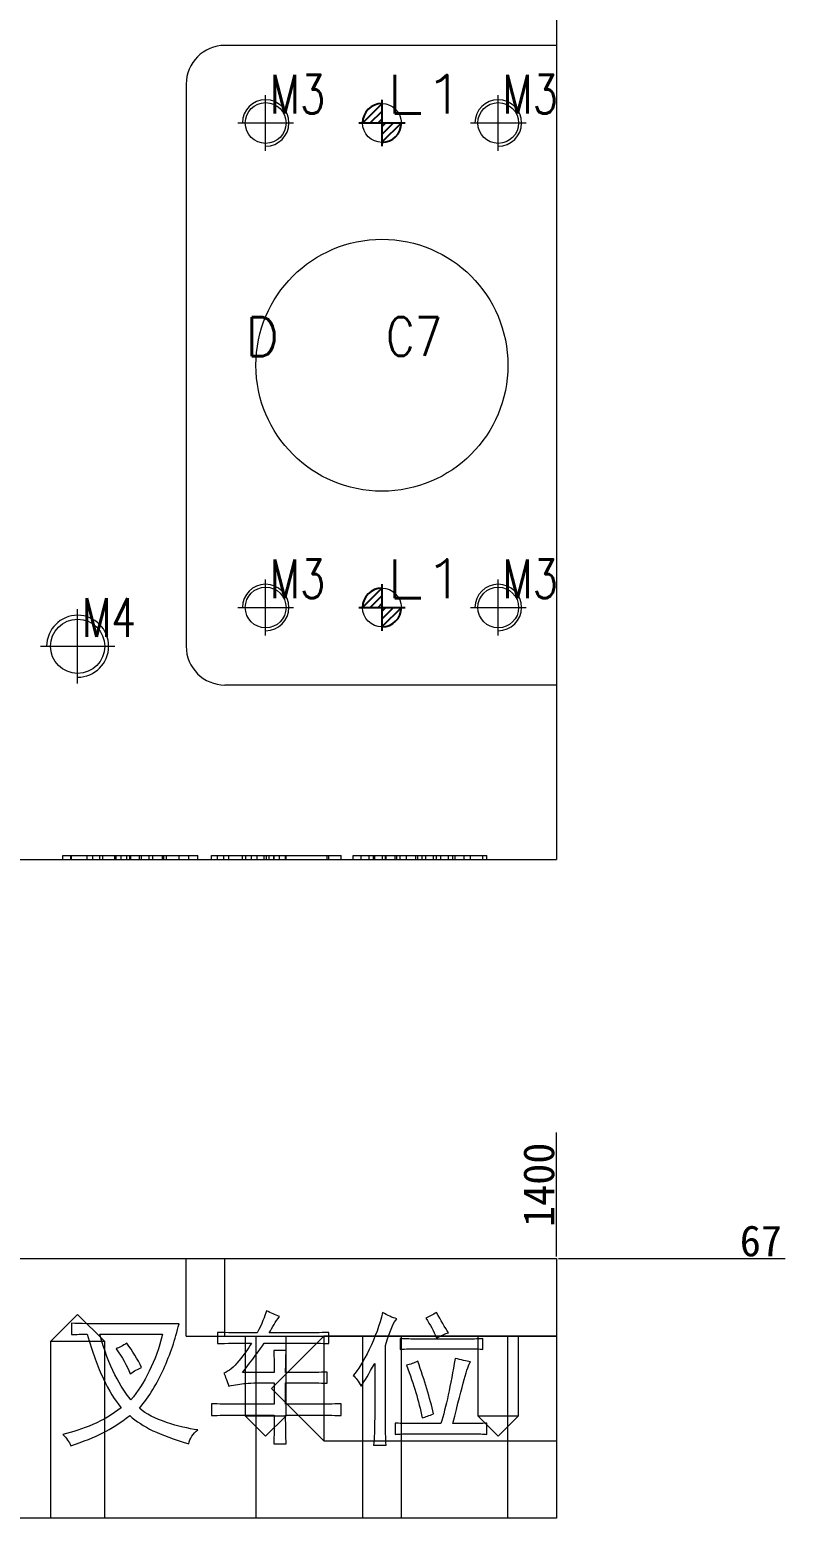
# Model space of a CAD drawing. Header units: millimetres. Extents: x 10479 to 12900, y 31305 to 32703.
# Drawn here: x 11790.3 to 11985.2, y 31336 to 31720 of the extents above; entities that cross this region are included whole.
import ezdxf

# ---------------------------------------------------------------- set-up
doc = ezdxf.new("R2010")
doc.units = ezdxf.units.MM
doc.linetypes.add('CENTER', pattern=[0])
doc.linetypes.add('DASHED', pattern=[0])
for name, color, linetype in [('dim', 4, 'Continuous'), ('LP', 7, 'Continuous'), ('LP_O', 40, 'Continuous')]:
    doc.layers.add(name, color=color, linetype=linetype)
doc.styles.add('_PUG_ERP', font='txt')
doc.styles.add('chinesef_fs', font='txt.shx', dxfattribs={"bigfont": 'gbcbig.shx'})
doc.dimstyles.new('_PUG_ERP', dxfattribs={"dimtxt": 8, "dimasz": 1.5, "dimexe": 0.5, "dimexo": 0.5, "dimgap": 0.5, "dimtad": 1, "dimtxsty": '_PUG_ERP', "dimblk": 'CLOSEDBLANK', "dimcen": 0, "dimclrd": 4, "dimclre": 4, "dimclrt": 3, "dimazin": 3, "dimtfac": 1, "dimtmove": 0, "dimatfit": 3, "dimldrblk": 'CLOSEDBLANK', "dimlwd": 9, "dimlwe": 9})

# ---------------------------------------------------------------- blocks, each defined once
blk = doc.blocks.new('*D735')
at = {"layer": 'Defpoints', "color": 0}
for p in [(11926.17, 32556), (11941.17, 32556), (10526.17, 31506)]:
    blk.add_point(p, dxfattribs=at)
at = {"layer": 'dim', "color": 4, "lineweight": 9}
blk.add_line((11926.67, 32556), (11968.72, 32556), dxfattribs=at)
at = {"layer": 'dim', "color": 3, "lineweight": 13, "insert": (11955.19, 32560.5), "char_height": 8, "attachment_point": 5, "style": '_PUG_ERP'}
blk.add_mtext('1050', dxfattribs=at)
blk = doc.blocks.new('_ClosedBlank')
blk = doc.blocks.new('*D738')
at = {"layer": 'Defpoints', "color": 0}
for p in [(11926.17, 32571), (11926.17, 32556), (10526.17, 31506)]:
    blk.add_point(p, dxfattribs=at)
at = {"layer": 'dim', "color": 4, "lineweight": 9}
blk.add_line((11926.17, 32556.5), (11926.17, 32598.55), dxfattribs=at)
at = {"layer": 'dim', "color": 3, "lineweight": 13, "insert": (11921.67, 32585.02), "char_height": 8, "attachment_point": 5, "rotation": 90, "style": '_PUG_ERP'}
blk.add_mtext('1400', dxfattribs=at)
blk = doc.blocks.new('*D739')
at = {"layer": 'Defpoints', "color": 0}
for p in [(11926.17, 31403.05), (11972.12, 31403.05), (10526.17, 31336.05)]:
    blk.add_point(p, dxfattribs=at)
at = {"layer": 'dim', "color": 4, "lineweight": 9}
blk.add_line((11926.67, 31403.05), (11985.19, 31403.05), dxfattribs=at)
at = {"layer": 'dim', "color": 3, "lineweight": 13, "insert": (11978.91, 31407.55), "char_height": 8, "attachment_point": 5, "style": '_PUG_ERP'}
blk.add_mtext('67', dxfattribs=at)
blk = doc.blocks.new('*D742')
at = {"layer": 'Defpoints', "color": 0}
for p in [(11926.17, 31408.05), (11926.17, 31403.05), (10526.17, 31336.05)]:
    blk.add_point(p, dxfattribs=at)
at = {"layer": 'dim', "color": 4, "lineweight": 9}
blk.add_line((11926.17, 31403.55), (11926.17, 31435.59), dxfattribs=at)
at = {"layer": 'dim', "color": 3, "lineweight": 13, "insert": (11921.67, 31422.07), "char_height": 8, "attachment_point": 5, "rotation": 90, "style": '_PUG_ERP'}
blk.add_mtext('1400', dxfattribs=at)
blk = doc.blocks.new('pg_hx_L0')
at = {"color": 230}
for p, q in [((-0.5, -0.003), (0, 0.497)), ((0, 0.6), (0, -0.6)), ((-0.6, 0), (0.6, 0)), ((-0.3, 0), (0, 0.3)), ((-0.1, 0), (0, 0.1)), ((0.5, 0.003), (0, -0.497)), ((0.1, 0), (0, -0.1)), ((0.3, 0), (0, -0.3))]:
    blk.add_line(p, q, dxfattribs=at)
for start, end in [(90, 180), (270, 0)]:
    blk.add_arc((0, 0), 0.5, start, end, dxfattribs=at)
blk = doc.blocks.new('pg_hx_LLL0')
blk.add_blockref('pg_hx_L0', (0, 0))

msp = doc.modelspace()

# ---------------------------------------------------------------- linework, layer by layer
at = {"layer": 'LP', "color": 135, "linetype": 'Continuous', "lineweight": 18}
for p, q in [((11926.169, 32346), (11926.169, 31716)), ((11926.169, 31716), (11926.169, 31551)), ((11926.169, 31551), (11926.169, 31506)), ((10526.169, 31506), (11926.169, 31506)), ((10526.169, 31403.047), (11926.169, 31403.047)), ((11926.169, 31403.047), (11926.169, 31336.047)), ((11926.169, 31336.047), (10526.169, 31336.047))]:
    msp.add_line(p, q, dxfattribs=at)
at = {"layer": 'LP', "color": 31, "linetype": 'Continuous', "lineweight": 18}
for p, q in [((11926.169, 31716), (11840.669, 31716)), ((11830.669, 31706), (11830.669, 31561)), ((11926.169, 31551), (11840.669, 31551))]:
    msp.add_line(p, q, dxfattribs=at)
at = {"layer": 'LP', "color": 31, "linetype": 'DASHED', "lineweight": 13, "ltscale": 1.505081}
for p, q in [((11798.852, 31506), (11798.852, 31507)), ((11800.895, 31506), (11800.895, 31507)), ((11801.046, 31506), (11801.046, 31507)), ((11805.138, 31506), (11805.138, 31507)), ((11806.599, 31506), (11806.599, 31507)), ((11808.353, 31506), (11808.353, 31507)), ((11809.162, 31506), (11809.162, 31507)), ((11812.302, 31506), (11812.302, 31507)), ((11812.597, 31506), (11812.597, 31507)), ((11813.913, 31506), (11813.913, 31507)), ((11815.373, 31506), (11815.373, 31507)), ((11816.106, 31506), (11816.106, 31507)), ((11816.25, 31506), (11816.25, 31507)), ((11816.401, 31506), (11816.401, 31507)), ((11818.588, 31506), (11818.588, 31507)), ((11819.177, 31506), (11819.177, 31507)), ((11821.152, 31506), (11821.152, 31507)), ((11822.098, 31506), (11822.098, 31507)), ((11824.586, 31506), (11824.586, 31507)), ((11824.881, 31506), (11824.881, 31507)), ((11825.607, 31506), (11825.607, 31507)), ((11828.829, 31506), (11828.829, 31507)), ((11831.311, 31506), (11831.311, 31507)), ((11833.655, 31506), (11833.655, 31507)), ((11837.172, 31506), (11837.172, 31507)), ((11838.776, 31506), (11838.776, 31507)), ((11840.387, 31506), (11840.387, 31507)), ((11841.703, 31506), (11841.703, 31507)), ((11845.212, 31506), (11845.212, 31507)), ((11846.09, 31506), (11846.09, 31507)), ((11847.55, 31506), (11847.55, 31507)), ((11849.017, 31506), (11849.017, 31507)), ((11850.772, 31506), (11850.772, 31507)), ((11851.354, 31506), (11851.354, 31507)), ((11852.088, 31506), (11852.088, 31507)), ((11853.253, 31506), (11853.253, 31507)), ((11853.404, 31506), (11853.404, 31507)), ((11854.72, 31506), (11854.72, 31507)), ((11856.324, 31506), (11856.324, 31507)), ((11856.468, 31506), (11856.468, 31507)), ((11866.997, 31506), (11866.997, 31507)), ((11867.436, 31506), (11867.436, 31507)), ((11870.658, 31506), (11870.658, 31507)), ((11873.736, 31506), (11873.736, 31507)), ((11875.779, 31506), (11875.779, 31507)), ((11877.904, 31506), (11877.904, 31507)), ((11879, 31506), (11879, 31507)), ((11879.288, 31506), (11879.288, 31507)), ((11881.338, 31506), (11881.338, 31507)), ((11882.072, 31506), (11882.072, 31507)), ((11882.215, 31506), (11882.215, 31507)), ((11884.553, 31506), (11884.553, 31507)), ((11884.992, 31506), (11884.992, 31507)), ((11885.869, 31506), (11885.869, 31507)), ((11887.48, 31506), (11887.48, 31507)), ((11889.893, 31506), (11889.893, 31507)), ((11890.407, 31506), (11890.407, 31507)), ((11891.572, 31506), (11891.572, 31507)), ((11892.45, 31506), (11892.45, 31507)), ((11894.5, 31506), (11894.5, 31507)), ((11895.226, 31506), (11895.226, 31507)), ((11896.398, 31506), (11896.398, 31507)), ((11898.297, 31506), (11898.297, 31507)), ((11899.469, 31506), (11899.469, 31507)), ((11900.052, 31506), (11900.052, 31507)), ((11902.396, 31506), (11902.396, 31507)), ((11904, 31506), (11904, 31507)), ((11907.222, 31506), (11907.222, 31507)), ((11908.244, 31506), (11908.244, 31507)), ((11830.669, 31383.047), (11830.669, 31403.047))]:
    msp.add_line(p, q, dxfattribs=at)
at = {"layer": 'LP', "color": 155, "linetype": 'DASHED', "lineweight": 13, "ltscale": 1.505081}
msp.add_line((11840.669, 31383.047), (11840.669, 31403.047), dxfattribs=at)
at = {"layer": 'LP', "color": 5, "linetype": 'DASHED', "lineweight": 13, "ltscale": 1.505081}
for p, q in [((11802.669, 31388.63), (11795.666, 31381.627)), ((11809.672, 31381.627), (11802.669, 31388.63)), ((11795.666, 31381.627), (11795.666, 31336.047)), ((11809.672, 31381.627), (11795.666, 31381.627)), ((11809.672, 31336.047), (11809.672, 31381.627)), ((11845.916, 31383.047), (11845.916, 31362.467)), ((11866.169, 31383.05), (11852.666, 31369.547)), ((11856.422, 31362.467), (11856.422, 31383.047)), ((11926.169, 31383.05), (11866.169, 31383.05)), ((11866.169, 31383.05), (11866.169, 31356.044)), ((11905.916, 31383.047), (11905.916, 31362.467)), ((11916.422, 31362.467), (11916.422, 31383.047)), ((11852.666, 31369.547), (11866.169, 31356.044)), ((11845.916, 31362.467), (11851.169, 31357.214)), ((11845.916, 31362.467), (11856.422, 31362.467)), ((11851.169, 31357.214), (11856.422, 31362.467)), ((11905.916, 31362.467), (11911.169, 31357.214)), ((11905.916, 31362.467), (11916.422, 31362.467)), ((11911.169, 31357.214), (11916.422, 31362.467)), ((11866.169, 31356.044), (11926.169, 31356.044))]:
    msp.add_line(p, q, dxfattribs=at)
at = {"layer": 'LP', "color": 2, "linetype": 'DASHED', "lineweight": 13, "ltscale": 1.505081}
for p, q in [((11830.669, 31383.047), (11840.669, 31383.047)), ((11840.669, 31383.047), (11926.169, 31383.047))]:
    msp.add_line(p, q, dxfattribs=at)
at = {"layer": 'LP', "color": 135, "linetype": 'DASHED', "lineweight": 13, "ltscale": 1.505081}
for p, q in [((11848.669, 31383.047), (11848.669, 31336.047)), ((11913.669, 31336.047), (11913.669, 31383.047))]:
    msp.add_line(p, q, dxfattribs=at)
at = {"layer": 'LP', "color": 42, "linetype": 'Continuous', "lineweight": 18}
for centre, radius in [((11851.169, 31696), 5.253), ((11911.169, 31696), 5.253), ((11881.169, 31633.5), 32.5), ((11851.169, 31571), 5.253), ((11911.169, 31571), 5.253)]:
    msp.add_circle(centre, radius, dxfattribs=at)
at = {"layer": 'LP', "color": 30, "linetype": 'DASHED', "lineweight": 13, "ltscale": 1.505081}
msp.add_circle((11802.669, 31561), 7.003, dxfattribs=at)
at = {"layer": 'LP', "color": 31, "linetype": 'Continuous', "lineweight": 18}
for centre, start, end in [((11840.669, 31706), 90, 180), ((11840.669, 31561), 180, 270)]:
    msp.add_arc(centre, 10, start, end, dxfattribs=at)
at = {"layer": 'LP', "color": 42, "linetype": 'Continuous', "lineweight": 13}
for centre in [(11851.169, 31696), (11911.169, 31696), (11851.169, 31571), (11911.169, 31571)]:
    msp.add_arc(centre, 6, 270, 180, dxfattribs=at)
at = {"layer": 'LP', "color": 30, "linetype": 'DASHED', "lineweight": 13, "ltscale": 1.505081}
msp.add_arc((11802.669, 31561), 8, 270, 180, dxfattribs=at)
at = {"layer": 'LP', "color": 31, "linetype": 'DASHED', "lineweight": 13, "ltscale": 1.505081}
for points in [[(11798.852, 31507), (11799.579, 31507), (11800.31, 31507), (11801.046, 31507)], [(11828.829, 31507), (11830.532, 31507), (11832.14, 31507), (11833.655, 31507)], [(11837.172, 31507), (11837.699, 31507), (11838.233, 31507), (11838.775, 31507)], [(11838.776, 31507), (11840.825, 31507), (11844.239, 31507), (11849.017, 31507)], [(11849.017, 31507), (11850.182, 31507), (11850.964, 31507), (11851.354, 31507)], [(11850.992, 31507), (11850.988, 31507), (11850.984, 31507), (11850.98, 31507)], [(11851.354, 31507), (11852.527, 31507), (11853.644, 31507), (11854.72, 31507)], [(11867.436, 31507), (11868.462, 31507), (11869.536, 31507), (11870.658, 31507)], [(11873.736, 31507), (11875.004, 31507), (11876.389, 31507), (11877.904, 31507)], [(11877.904, 31507), (11879.412, 31507), (11880.557, 31507), (11881.338, 31507)], [(11881.338, 31507), (11882.606, 31507), (11883.826, 31507), (11884.992, 31507)], [(11884.992, 31507), (11885.246, 31507), (11885.539, 31507), (11885.869, 31507)], [(11892.45, 31507), (11893.423, 31507), (11894.349, 31507), (11895.226, 31507)], [(11895.226, 31507), (11896.398, 31507), (11897.42, 31507), (11898.297, 31507)], [(11903.506, 31507), (11903.542, 31507), (11903.578, 31507), (11903.614, 31507)], [(11907.174, 31507), (11907.621, 31507), (11907.978, 31507), (11908.244, 31507)]]:
    msp.add_open_spline(points, degree=3, dxfattribs=at)
for points, knots in [([(11801.046, 31507), (11803.48, 31507), (11806.311, 31507), (11815.96, 31507), (11822.395, 31507), (11828.829, 31507)], [0, 0, 0, 0, 0.3331755, 0.3331755, 1, 1, 1, 1]), ([(11854.721, 31507), (11857.156, 31507), (11859.592, 31507), (11863.2, 31507), (11865.003, 31507), (11867.436, 31507)], [0, 0, 0, 0, 0.6751021, 0.6751021, 1, 1, 1, 1]), ([(11885.869, 31507), (11887.432, 31507), (11888.844, 31507), (11890.891, 31507), (11891.671, 31507), (11892.45, 31507)], [0, 0, 0, 0, 0.6194334, 0.6194334, 1, 1, 1, 1]), ([(11898.297, 31507), (11899.956, 31507), (11901.615, 31507), (11905.029, 31507), (11906.345, 31507), (11907.222, 31507)], [0, 0, 0, 0, 0.4859471, 0.4859471, 1, 1, 1, 1])]:
    msp.add_open_spline(points, degree=3, knots=knots, dxfattribs=at)
at = {"layer": 'LP', "color": 31, "linetype": 'Continuous', "lineweight": 18}
for points in [[(11851.354, 31389.563), (11850.964, 31388.103), (11850.182, 31386.197), (11849.017, 31383.859)], [(11854.72, 31388.103), (11853.644, 31388.493), (11852.527, 31388.98), (11851.354, 31389.563)], [(11881.338, 31389.124), (11880.557, 31385.909), (11879.412, 31382.735), (11877.904, 31379.616)], [(11884.992, 31387.513), (11883.826, 31387.808), (11882.606, 31388.343), (11881.338, 31389.124)], [(11895.226, 31389.124), (11894.349, 31388.541), (11893.423, 31388.055), (11892.45, 31387.664)], [(11898.297, 31383.859), (11897.42, 31385.32), (11896.398, 31387.074), (11895.226, 31389.124)], [(11801.046, 31386.348), (11801.046, 31385.372), (11801.046, 31384.396), (11801.046, 31383.421)], [(11824.881, 31374.571), (11826.54, 31378.328), (11827.856, 31382.201), (11828.829, 31386.197)], [(11852.088, 31383.859), (11852.863, 31385.32), (11853.74, 31386.739), (11854.72, 31388.103)], [(11882.072, 31380.644), (11883.333, 31384.545), (11884.313, 31386.835), (11884.992, 31387.513)], [(11892.45, 31387.664), (11893.622, 31386.005), (11894.548, 31384.298), (11895.226, 31382.543)], [(11801.046, 31383.421), (11802.41, 31383.469), (11803.774, 31383.517), (11805.138, 31383.565)], [(11812.302, 31373.035), (11810.842, 31375.867), (11809.526, 31379.376), (11808.353, 31383.565)], [(11808.353, 31383.565), (11813.764, 31383.565), (11819.175, 31383.565), (11824.586, 31383.565)], [(11815.373, 31381.227), (11814.303, 31380.542), (11813.378, 31380.055), (11812.597, 31379.767)], [(11819.177, 31374.941), (11818.101, 31377.087), (11816.84, 31379.178), (11815.373, 31381.227)], [(11824.586, 31383.565), (11823.708, 31380.055), (11822.564, 31376.867), (11821.152, 31373.988)], [(11838.776, 31384.003), (11838.776, 31383.03), (11838.776, 31382.057), (11838.776, 31381.083)], [(11849.017, 31383.859), (11844.239, 31383.859), (11840.825, 31383.907), (11838.776, 31384.003)], [(11838.776, 31381.083), (11841.017, 31381.179), (11843.944, 31381.227), (11847.55, 31381.227)], [(11845.212, 31373.625), (11847.845, 31377.032), (11849.696, 31379.568), (11850.772, 31381.227)], [(11867.436, 31381.083), (11867.436, 31382.057), (11867.436, 31383.03), (11867.436, 31384.003)], [(11885.869, 31382.399), (11885.869, 31381.472), (11885.869, 31380.544), (11885.869, 31379.616)], [(11895.226, 31382.543), (11896.494, 31383.229), (11897.523, 31383.668), (11898.297, 31383.859)], [(11907.222, 31379.616), (11907.222, 31380.544), (11907.222, 31381.472), (11907.222, 31382.399)], [(11812.597, 31379.767), (11814.153, 31377.621), (11815.373, 31375.476), (11816.25, 31373.33)], [(11853.253, 31379.328), (11853.349, 31377.375), (11853.404, 31375.476), (11853.404, 31373.625)], [(11856.468, 31379.328), (11855.397, 31379.328), (11854.325, 31379.328), (11853.253, 31379.328)], [(11856.324, 31373.625), (11856.324, 31375.771), (11856.372, 31377.669), (11856.468, 31379.328)], [(11877.904, 31379.616), (11876.389, 31376.497), (11875.004, 31374.256), (11873.736, 31372.892)], [(11900.052, 31377.279), (11898.887, 31370.355), (11897.667, 31364.755), (11896.398, 31360.464)], [(11904, 31376.401), (11902.931, 31376.593), (11901.615, 31376.888), (11900.052, 31377.279)], [(11816.401, 31366.606), (11815.133, 31368.066), (11813.769, 31370.211), (11812.302, 31373.035)], [(11816.25, 31373.33), (11817.224, 31374.016), (11818.204, 31374.55), (11819.177, 31374.941)], [(11821.152, 31373.988), (11819.739, 31371.116), (11818.156, 31368.648), (11816.401, 31366.606)], [(11818.588, 31364.412), (11821.124, 31367.435), (11823.222, 31370.821), (11824.881, 31374.571)], [(11840.387, 31373.474), (11840.777, 31372.597), (11841.216, 31371.479), (11841.703, 31370.115)], [(11853.404, 31373.625), (11850.674, 31373.625), (11847.943, 31373.625), (11845.212, 31373.625)], [(11866.997, 31370.849), (11866.997, 31371.822), (11866.997, 31372.796), (11866.997, 31373.769)], [(11875.779, 31370.115), (11876.656, 31371.383), (11877.828, 31373.33), (11879.288, 31375.963)], [(11890.407, 31376.545), (11889.427, 31376.059), (11888.453, 31375.723), (11887.48, 31375.524)], [(11887.48, 31375.524), (11888.453, 31372.988), (11889.255, 31370.65), (11889.893, 31368.504)], [(11894.5, 31362.952), (11893.526, 31367.044), (11892.162, 31371.575), (11890.407, 31376.545)], [(11902.396, 31371.87), (11903.075, 31374.304), (11903.617, 31375.819), (11904, 31376.401)], [(11841.703, 31370.115), (11843.266, 31370.506), (11844.726, 31370.746), (11846.09, 31370.842)], [(11846.09, 31370.842), (11847.454, 31370.945), (11849.894, 31370.993), (11853.404, 31370.993)], [(11853.404, 31370.993), (11853.404, 31369.14), (11853.404, 31367.286), (11853.404, 31365.433)], [(11856.324, 31365.433), (11856.324, 31367.286), (11856.324, 31369.14), (11856.324, 31370.993)], [(11873.736, 31372.892), (11874.415, 31372.309), (11875.1, 31371.383), (11875.779, 31370.115)], [(11899.469, 31360.464), (11900.738, 31365.632), (11901.711, 31369.43), (11902.396, 31371.87)], [(11837.172, 31365.584), (11837.172, 31364.56), (11837.172, 31363.537), (11837.172, 31362.513)], [(11870.658, 31362.513), (11870.658, 31363.537), (11870.658, 31364.56), (11870.658, 31365.584)], [(11889.893, 31368.504), (11890.524, 31366.359), (11891.086, 31364.165), (11891.572, 31361.924)], [(11813.913, 31364.556), (11811.671, 31362.801), (11809.231, 31361.362), (11806.599, 31360.244)], [(11809.162, 31358.051), (11811.356, 31359.168), (11813.666, 31360.655), (11816.106, 31362.513)], [(11816.106, 31362.513), (11817.765, 31361.046), (11819.76, 31359.757), (11822.098, 31358.633)], [(11825.607, 31360.758), (11822.687, 31361.732), (11820.343, 31362.952), (11818.588, 31364.412)], [(11853.404, 31362.657), (11853.404, 31359.634), (11853.349, 31357.146), (11853.253, 31355.199)], [(11856.468, 31355.199), (11856.372, 31357.05), (11856.324, 31359.538), (11856.324, 31362.657)], [(11891.572, 31361.924), (11892.354, 31362.218), (11893.327, 31362.561), (11894.5, 31362.952)], [(11806.599, 31360.244), (11803.966, 31359.12), (11801.382, 31358.27), (11798.852, 31357.687)], [(11798.852, 31357.687), (11799.826, 31356.707), (11800.504, 31355.734), (11800.895, 31354.76)], [(11800.895, 31354.76), (11804.213, 31355.83), (11806.969, 31356.926), (11809.162, 31358.051)], [(11822.098, 31358.633), (11824.442, 31357.516), (11827.513, 31356.371), (11831.311, 31355.199)], [(11833.655, 31358.853), (11831.215, 31359.147), (11828.534, 31359.778), (11825.607, 31360.758)], [(11831.311, 31355.199), (11831.605, 31356.659), (11832.387, 31357.879), (11833.655, 31358.853)], [(11884.553, 31360.607), (11884.553, 31359.634), (11884.553, 31358.661), (11884.553, 31357.687)], [(11908.244, 31357.687), (11908.244, 31358.661), (11908.244, 31359.634), (11908.244, 31360.607)], [(11853.253, 31355.199), (11854.325, 31355.199), (11855.397, 31355.199), (11856.468, 31355.199)], [(11879, 31354.904), (11880.072, 31354.904), (11881.144, 31354.904), (11882.215, 31354.904)]]:
    msp.add_open_spline(points, degree=3, dxfattribs=at)
for points, knots in [([(11828.829, 31386.197), (11822.395, 31386.197), (11815.96, 31386.197), (11806.311, 31386.197), (11803.48, 31386.245), (11801.046, 31386.348)], [0, 0, 0, 0, 0.6668245, 0.6668245, 1, 1, 1, 1]), ([(11805.138, 31383.565), (11806.503, 31378.89), (11807.894, 31375.037), (11810.718, 31368.991), (11812.254, 31366.51), (11813.913, 31364.556)], [0, 0, 0, 0, 0.5, 0.5, 1, 1, 1, 1]), ([(11847.55, 31381.227), (11846.673, 31379.767), (11845.576, 31378.232), (11842.943, 31375.01), (11841.655, 31373.968), (11840.387, 31373.474)], [0, 0, 0, 0, 0.5, 0.5, 1, 1, 1, 1]), ([(11850.772, 31381.227), (11854.524, 31381.227), (11858.276, 31381.227), (11863.687, 31381.227), (11865.489, 31381.179), (11867.436, 31381.083)], [0, 0, 0, 0, 0.6934122, 0.6934122, 1, 1, 1, 1]), ([(11867.436, 31384.003), (11865.003, 31383.907), (11863.2, 31383.859), (11858.714, 31383.859), (11855.401, 31383.859), (11852.088, 31383.859)], [0, 0, 0, 0, 0.2613347, 0.2613347, 1, 1, 1, 1]), ([(11882.215, 31354.904), (11882.119, 31356.563), (11882.072, 31358.949), (11882.072, 31368.264), (11882.072, 31374.454), (11882.072, 31380.644)], [0, 0, 0, 0, 0.3355408, 0.3355408, 1, 1, 1, 1]), ([(11907.222, 31382.399), (11906.345, 31382.297), (11905.029, 31382.249), (11898.887, 31382.249), (11894.5, 31382.249), (11888.844, 31382.249), (11887.432, 31382.297), (11885.869, 31382.399)], [0, 0, 0, 0, 0.2368178, 0.2368178, 0.8288622, 0.8288622, 1, 1, 1, 1]), ([(11885.869, 31379.616), (11887.336, 31379.719), (11888.748, 31379.767), (11894.449, 31379.767), (11898.786, 31379.767), (11904.981, 31379.767), (11906.345, 31379.719), (11907.222, 31379.616)], [0, 0, 0, 0, 0.1804716, 0.1804716, 0.7542322, 0.7542322, 1, 1, 1, 1]), ([(11866.997, 31373.769), (11865.147, 31373.673), (11863.248, 31373.625), (11859.638, 31373.625), (11857.981, 31373.625), (11856.324, 31373.625)], [0, 0, 0, 0, 0.5411392, 0.5411392, 1, 1, 1, 1]), ([(11879.288, 31375.963), (11879.288, 31371.283), (11879.288, 31366.603), (11879.288, 31359.003), (11879.192, 31356.659), (11879, 31354.904)], [0, 0, 0, 0, 0.6157547, 0.6157547, 1, 1, 1, 1]), ([(11856.324, 31370.993), (11857.981, 31370.993), (11859.638, 31370.993), (11863.248, 31370.993), (11865.147, 31370.945), (11866.997, 31370.849)], [0, 0, 0, 0, 0.4588608, 0.4588608, 1, 1, 1, 1]), ([(11853.404, 31365.433), (11850.041, 31365.433), (11846.677, 31365.433), (11841.168, 31365.433), (11839.118, 31365.481), (11837.172, 31365.584)], [0, 0, 0, 0, 0.610535, 0.610535, 1, 1, 1, 1]), ([(11870.658, 31365.584), (11868.416, 31365.481), (11866.367, 31365.433), (11861.785, 31365.433), (11859.055, 31365.433), (11856.324, 31365.433)], [0, 0, 0, 0, 0.40399, 0.40399, 1, 1, 1, 1]), ([(11837.172, 31362.513), (11839.118, 31362.609), (11841.168, 31362.657), (11846.677, 31362.657), (11850.041, 31362.657), (11853.404, 31362.657)], [0, 0, 0, 0, 0.389465, 0.389465, 1, 1, 1, 1]), ([(11856.324, 31362.657), (11859.055, 31362.657), (11861.785, 31362.657), (11866.367, 31362.657), (11868.416, 31362.609), (11870.658, 31362.513)], [0, 0, 0, 0, 0.59601, 0.59601, 1, 1, 1, 1]), ([(11896.398, 31360.464), (11894.011, 31360.464), (11891.623, 31360.464), (11886.993, 31360.464), (11885.43, 31360.511), (11884.553, 31360.607)], [0, 0, 0, 0, 0.5157947, 0.5157947, 1, 1, 1, 1]), ([(11884.553, 31357.687), (11885.43, 31357.783), (11887.089, 31357.831), (11894.5, 31357.831), (11899.469, 31357.831), (11906.098, 31357.831), (11907.366, 31357.783), (11908.244, 31357.687)], [0, 0, 0, 0, 0.2690854, 0.2690854, 0.8170824, 0.8170824, 1, 1, 1, 1]), ([(11908.244, 31360.607), (11907.565, 31360.511), (11906.297, 31360.464), (11902.783, 31360.464), (11901.126, 31360.464), (11899.469, 31360.464)], [0, 0, 0, 0, 0.5286086, 0.5286086, 1, 1, 1, 1])]:
    msp.add_open_spline(points, degree=3, knots=knots, dxfattribs=at)
at = {"layer": 'LP_O', "linetype": 'CENTER', "lineweight": 13, "ltscale": 1.505081}
for p, q in [((11851.169, 31688.8), (11851.169, 31703.2)), ((11911.169, 31688.8), (11911.169, 31703.2)), ((11843.969, 31696), (11858.369, 31696)), ((11903.969, 31696), (11918.369, 31696)), ((11851.169, 31563.8), (11851.169, 31578.2)), ((11911.169, 31563.8), (11911.169, 31578.2)), ((11802.669, 31551.4), (11802.669, 31570.6)), ((11843.969, 31571), (11858.369, 31571)), ((11903.969, 31571), (11918.369, 31571)), ((11793.069, 31561), (11812.269, 31561))]:
    msp.add_line(p, q, dxfattribs=at)
at = {"layer": 'LP_O', "linetype": 'DASHED', "lineweight": 13, "ltscale": 1.505081}
for p, q in [((11876.169, 31383.047), (11876.169, 31336.047)), ((11886.169, 31336.047), (11886.169, 31383.047))]:
    msp.add_line(p, q, dxfattribs=at)
at = {"layer": 'LP_O', "linetype": 'Continuous', "lineweight": 18}
for centre in [(11881.169, 31696), (11881.169, 31571)]:
    msp.add_circle(centre, 5, dxfattribs=at)

# ---------------------------------------------------------------- block references
at = {"layer": 'LP', "lineweight": 13, "ltscale": 1.505081, "xscale": 10, "yscale": 10, "zscale": 10}
for p in [(11881.169, 31696), (11881.169, 31571)]:
    msp.add_blockref('pg_hx_LLL0', p, dxfattribs=at)

# ---------------------------------------------------------------- texts
at = {"layer": 'dim', "color": 4, "lineweight": 13, "style": 'chinesef_fs'}
for s, width, p in [('M3', 0.7599, (11852.221, 31698.423)), ('L1', 1.3125, (11882.201, 31698.413)), ('M3', 0.7599, (11912.221, 31698.423)), ('D', 0.9609, (11845.926, 31635.863)), ('C7', 0.825, (11882.207, 31635.916)), ('M3', 0.7599, (11852.221, 31573.423)), ('L1', 1.3125, (11882.201, 31573.413)), ('M3', 0.7599, (11912.221, 31573.423)), ('M4', 0.7404, (11803.761, 31563.443))]:
    msp.add_text(s, height=10, dxfattribs=dict(at, width=width)).set_placement(p)

# ---------------------------------------------------------------- dimensions: what is measured, and where the dimension line sits
at = {"layer": 'dim', "lineweight": 13}
for feature_location, offset, dtype, origin, picture, middle in [((11926.169, 32556), (0, 15), 1, (10526.169, 31506), '*D738', (11921.669, 32585.024)), ((11926.169, 32556), (15, 0), 0, (10526.169, 31506), '*D735', (11955.193, 32560.5)), ((11926.169, 31403.047), (0, 5), 1, (10526.169, 31336.047), '*D742', (11921.669, 31422.071)), ((11926.169, 31403.047), (45.953, 0), 0, (10526.169, 31336.047), '*D739', (11978.908, 31407.547))]:
    dim = msp.add_ordinate_dim(feature_location=feature_location, offset=offset, dtype=dtype, origin=origin, dimstyle='_PUG_ERP', dxfattribs=at)
    dim.commit()
    dim.dimension.update_dxf_attribs({"geometry": picture, "text_midpoint": middle})

doc.saveas('drawing.dxf')
